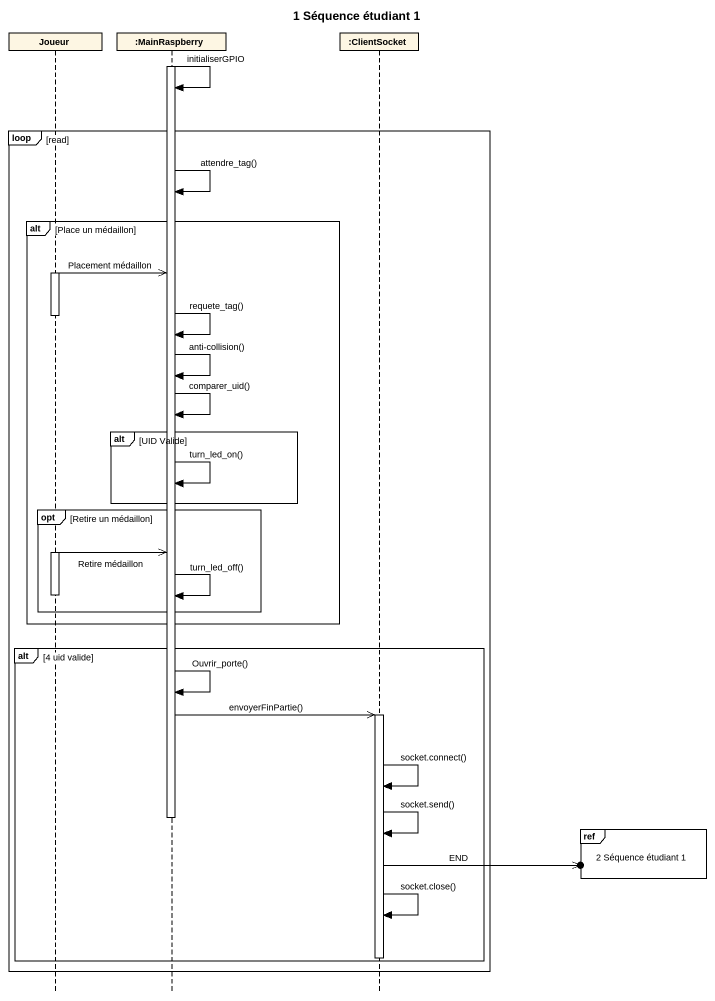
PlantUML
@startuml
title 1 Séquence étudiant 1
hide footbox
participant Joueur
participant ":MainRaspberry" as MainRaspberry
participant ":ClientSocket" as ClientSocket

activate MainRaspberry
MainRaspberry -> MainRaspberry : initialiserGPIO
loop read
  MainRaspberry -> MainRaspberry : attendre_tag()
  alt Place un médaillon
    activate Joueur
    Joueur ->> MainRaspberry : Placement médaillon
    deactivate Joueur
    MainRaspberry -> MainRaspberry : requete_tag()
    MainRaspberry -> MainRaspberry : anti-collision()
    MainRaspberry -> MainRaspberry : comparer_uid()
    alt UID Valide
      MainRaspberry -> MainRaspberry : turn_led_on()
    end
    opt Retire un médaillon
      activate Joueur
      Joueur ->> MainRaspberry : Retire médaillon
      deactivate Joueur
      MainRaspberry -> MainRaspberry : turn_led_off()
    end
  end
  alt 4 uid valide
    MainRaspberry -> MainRaspberry : Ouvrir_porte()
    MainRaspberry ->> ClientSocket : envoyerFinPartie()
    activate ClientSocket
    ClientSocket -> ClientSocket : socket.connect()
    deactivate MainRaspberry
    ref over ClientSocket : 2 Séquence étudiant 1
    ClientSocket -> ClientSocket : socket.send()
    ClientSocket ->>o] : END
    ClientSocket -> ClientSocket : socket.close()
    deactivate ClientSocket
  end
end
@enduml
